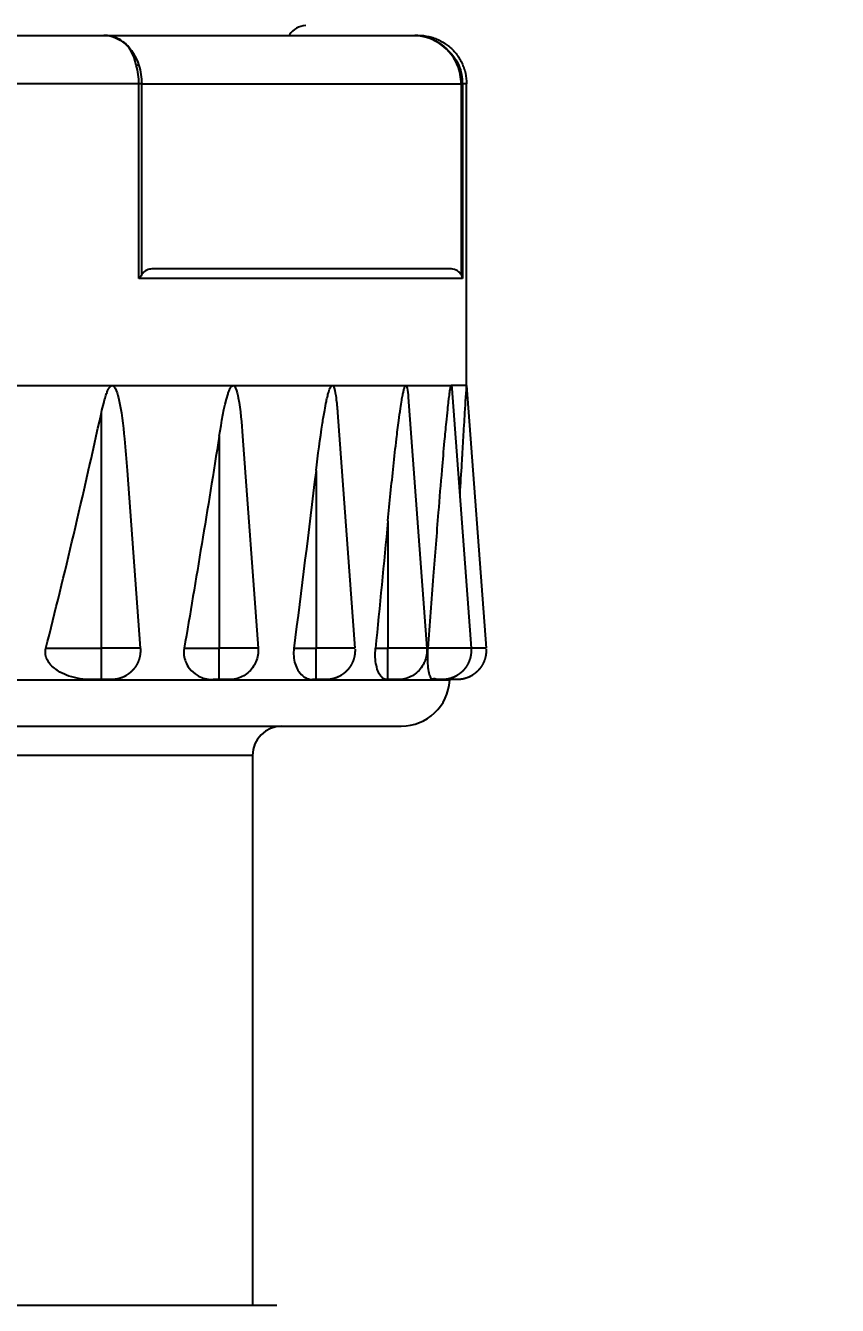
# Model space of a CAD drawing. Header units: millimetres. Extents: x -856 to 354, y -259 to 596.
# Drawn here: x -431.55 to -423.2, y 431.11 to 444.27 of the extents above; entities that cross this region are included whole.
import ezdxf

# ---------------------------------------------------------------- set-up
doc = ezdxf.new("R2010")
doc.units = ezdxf.units.MM
doc.linetypes.add('AI-Linetype-1', pattern=[8.946, 5.315, -1.594, 0.443, -1.594])
doc.layers.add('07 Dimension', color=4, linetype='Continuous', lineweight=15)
doc.layers.add('9', color=7, linetype='Continuous', lineweight=70, true_color=0x8f9faf)
doc.layers.add('Layer 1', color=7, linetype='Continuous', lineweight=70, true_color=0x9f8faf)
doc.styles.add('BIGFONT', font='ROMANS.SHX', dxfattribs={"bigfont": 'bigfont'})
doc.styles.get("Standard").update_dxf_attribs({"font": 'monotxt.shx', "height": 1.6, "bigfont": '@extfont2.shx'})
doc.dimstyles.new('ISO-25', dxfattribs={"dimscale": 0.5, "dimtxt": 3.2, "dimasz": 2.5, "dimexe": 1.25, "dimexo": 1, "dimgap": 1, "dimtad": 1, "dimdsep": 46, "dimtxsty": 'Standard', "dimblk": 'OPEN', "dimcen": 2.5, "dimclrd": 256, "dimclre": 256, "dimclrt": 256, "dimadec": 0, "dimazin": 0, "dimtfac": 1, "dimtmove": 0, "dimatfit": 3, "dimldrblk": 'OPEN', "dimfxl": 1, "dimlwd": -1, "dimarcsym": 0})

# ---------------------------------------------------------------- blocks, each defined once
blk = doc.blocks.new('_Open')
at = {"color": 0, "linetype": 'ByBlock', "lineweight": -2}
for p, q in [((-1, 0.1667), (0, 0)), ((-1, -0.1667), (0, 0)), ((0, 0), (-1, 0))]:
    blk.add_line(p, q, dxfattribs=at)
blk = doc.blocks.new('*D85')
at = {"layer": '07 Dimension', "linetype": 'AI-Linetype-1', "lineweight": -2, "ltscale": 0.15, "transparency": 16777216}
for p, q in [((-577.213, 384.288), (-577.213, 492.032)), ((-217.213, 384.288), (-217.213, 492.032))]:
    blk.add_line(p, q, dxfattribs=at)
at = {"layer": '07 Dimension', "ltscale": 0.15, "transparency": 16777216}
blk.add_line((-575.213, 491.407), (-219.213, 491.407), dxfattribs=at)
at = {"layer": 'Defpoints', "color": 0, "ltscale": 0.15, "transparency": 16777216}
for p in [(-217.213, 491.407), (-577.213, 383.788), (-217.213, 383.788)]:
    blk.add_point(p, dxfattribs=at)
at = {"layer": '07 Dimension', "ltscale": 0.15, "transparency": 16777216, "xscale": 2, "yscale": 2, "zscale": 2, "rotation": 180}
blk.add_blockref('_Open', (-577.213, 491.407), dxfattribs=at)
at = {"layer": '07 Dimension', "ltscale": 0.15, "transparency": 16777216, "xscale": 2, "yscale": 2, "zscale": 2}
blk.add_blockref('_Open', (-217.213, 491.407), dxfattribs=at)
at = {"layer": '07 Dimension', "ltscale": 0.15, "transparency": 16777216, "insert": (-397.213, 494.407), "char_height": 5, "attachment_point": 5, "style": 'BIGFONT'}
blk.add_mtext('360', dxfattribs=at)

msp = doc.modelspace()

# ---------------------------------------------------------------- linework, layer by layer
at = {"layer": '9', "lineweight": -3}
msp.add_line((-428.963, 431.113), (-441.463, 431.113), dxfattribs=at)
at = {"layer": 'Layer 1', "lineweight": -3}
for p, q in [((-431.994, 444.166), (-430.745, 444.166)), ((-430.745, 444.166), (-427.545, 444.166)), ((-427.513, 444.166), (-427.545, 444.166)), ((-430.382, 443.666), (-431.866, 443.666)), ((-430.354, 443.666), (-430.382, 443.666)), ((-430.382, 441.666), (-430.382, 443.666)), ((-430.354, 441.7), (-430.354, 443.666)), ((-430.354, 443.666), (-427.069, 443.666)), ((-427.069, 443.666), (-427.069, 441.707)), ((-427.069, 443.666), (-427.056, 443.666)), ((-427.056, 443.666), (-427.056, 441.666)), ((-427.013, 443.666), (-427.056, 443.666)), ((-427.013, 440.566), (-427.013, 443.666)), ((-427.186, 441.766), (-430.237, 441.766)), ((-427.056, 441.666), (-430.382, 441.666)), ((-432.075, 440.566), (-430.657, 440.566)), ((-430.657, 440.566), (-429.414, 440.566)), ((-429.414, 440.566), (-428.395, 440.566)), ((-428.395, 440.566), (-427.637, 440.566)), ((-427.637, 440.566), (-427.17, 440.566)), ((-427.013, 440.566), (-427.17, 440.566)), ((-427.164, 440.537), (-426.966, 437.866)), ((-427.013, 440.566), (-426.813, 437.866)), ((-427.613, 440.448), (-427.422, 437.866)), ((-430.768, 437.866), (-430.768, 440.29)), ((-428.34, 440.29), (-428.161, 437.866)), ((-429.556, 440.047), (-429.556, 437.866)), ((-429.317, 440.047), (-429.156, 437.866)), ((-430.503, 439.692), (-430.368, 437.866)), ((-428.561, 439.692), (-428.561, 437.866)), ((-427.822, 439.178), (-427.822, 437.866)), ((-431.339, 437.866), (-430.768, 437.866)), ((-430.368, 437.866), (-430.768, 437.866)), ((-430.768, 437.544), (-430.768, 437.866)), ((-429.917, 437.866), (-429.556, 437.866)), ((-429.156, 437.866), (-429.556, 437.866)), ((-429.556, 437.544), (-429.556, 437.866)), ((-428.789, 437.866), (-428.561, 437.866)), ((-428.161, 437.866), (-428.561, 437.866)), ((-428.561, 437.544), (-428.561, 437.866)), ((-427.95, 437.866), (-427.822, 437.866)), ((-427.422, 437.866), (-427.822, 437.866)), ((-427.822, 437.544), (-427.822, 437.866)), ((-426.966, 437.866), (-427.409, 437.866)), ((-426.813, 437.866), (-426.966, 437.866)), ((-427.186, 437.538), (-443.24, 437.538)), ((-430.768, 437.544), (-430.872, 437.544)), ((-430.667, 437.544), (-430.764, 437.544)), ((-429.556, 437.544), (-429.619, 437.544)), ((-429.455, 437.544), (-429.549, 437.544)), ((-428.561, 437.544), (-428.596, 437.544)), ((-428.46, 437.544), (-428.563, 437.544)), ((-427.822, 437.544), (-427.834, 437.544)), ((-427.821, 437.544), (-427.834, 437.544)), ((-427.721, 437.544), (-427.821, 437.544)), ((-427.266, 437.544), (-427.313, 437.544)), ((-427.186, 437.538), (-427.185, 437.553)), ((-427.112, 437.544), (-427.185, 437.544)), ((-442.74, 437.066), (-427.685, 437.066)), ((-429.213, 436.766), (-432.354, 436.766)), ((-429.213, 436.766), (-429.213, 431.113))]:
    msp.add_line(p, q, dxfattribs=at)
for centre, radius, start, end in [((-428.663, 444.066), 0.2, 91.1999, 148.7996), ((-427.685, 437.566), 0.5, 270, 356.7292), ((-428.913, 436.766), 0.3, 90, 179.9997)]:
    msp.add_arc(centre, radius, start, end, dxfattribs=at)
for centre, major_axis, ratio, start_param, end_param in [((-430.464, 443.819), (0.0954, 0.03), 0.260364, 0.497491, 0.884782), ((-435.213, 879.926), (0, 449.635), 0.047135, 3.32541, 3.352876)]:
    msp.add_ellipse(centre, major_axis=major_axis, ratio=ratio, start_param=start_param, end_param=end_param, dxfattribs=at)
at = {"layer": 'Layer 1', "lineweight": -3, "extrusion": (-9.14734e-32, -3.6825e-32, -1)}
msp.add_ellipse((-427.185, 443.819), major_axis=(-0.0928, -0.0373), ratio=0.119685, start_param=2.65897, end_param=3.046264, dxfattribs=at)
at = {"layer": 'Layer 1', "lineweight": -3, "extrusion": (-1.15995e-33, 5.16489e-18, -1)}
msp.add_ellipse((-435.213, 846.754), major_axis=(0, 424.045), ratio=0.047135, start_param=2.854647, end_param=2.873418, dxfattribs=at)
at = {"layer": 'Layer 1', "lineweight": -3, "extrusion": (2.43522e-33, -1.12061e-17, -1)}
msp.add_ellipse((-435.213, 806.334), major_axis=(0, 392.864), ratio=0.047135, start_param=2.774165, end_param=2.78733, dxfattribs=at)
at = {"layer": 'Layer 1', "lineweight": -3, "extrusion": (-6.04374e-35, 2.63204e-19, -1)}
msp.add_ellipse((-435.213, 760.219), major_axis=(0, 357.29), ratio=0.047135, start_param=2.687241, end_param=2.695682, dxfattribs=at)
at = {"layer": 'Layer 1', "lineweight": -3}
for points, degree, knots in [([(-430.41, 443.857), (-430.433, 443.975), (-430.491, 444.053), (-430.563, 444.114), (-430.64, 444.166), (-430.745, 444.166)], 3, [0, 0, 0, 0, 0.5, 0.5, 1, 1, 1, 1]), ([(-427.513, 444.166), (-427.475, 444.166), (-427.419, 444.16), (-427.347, 444.139), (-427.278, 444.11), (-427.198, 444.06), (-427.118, 443.981), (-427.068, 443.901), (-427.04, 443.832), (-427.019, 443.76), (-427.013, 443.704), (-427.013, 443.666)], 3, [-0.0000000555, -0.0000000555, -0.0000000555, -0.0000000555, 0.0001103439, 0.0001655436, 0.0002207433, 0.0003311427, 0.000441542, 0.0005519414, 0.0006071411, 0.0006623408, 0.0007727402, 0.0007727402, 0.0007727402, 0.0007727402]), ([(-430.237, 441.766), (-430.254, 441.766), (-430.271, 441.764), (-430.287, 441.759), (-430.304, 441.753), (-430.32, 441.745), (-430.335, 441.731), (-430.343, 441.724), (-430.35, 441.715), (-430.356, 441.704)], 3, [0, 0, 0, 0, 0.400247, 0.400247, 0.400247, 0.803747, 0.803747, 0.803747, 1, 1, 1, 1]), ([(-427.069, 441.707), (-427.075, 441.718), (-427.083, 441.726), (-427.091, 441.733), (-427.11, 441.751), (-427.132, 441.759), (-427.153, 441.763), (-427.164, 441.765), (-427.175, 441.766), (-427.186, 441.766)], 3, [0, 0, 0, 0, 0.206406, 0.206406, 0.206406, 0.734862, 0.734862, 0.734862, 1, 1, 1, 1]), ([(-430.768, 440.29), (-430.761, 440.323), (-430.753, 440.355), (-430.739, 440.409), (-430.733, 440.431), (-430.721, 440.467), (-430.716, 440.482), (-430.707, 440.506), (-430.702, 440.516), (-430.693, 440.535), (-430.687, 440.544), (-430.677, 440.556), (-430.674, 440.559), (-430.668, 440.563), (-430.665, 440.565), (-430.661, 440.566), (-430.659, 440.566), (-430.657, 440.566)], 3, [0, 0, 0, 0, 0.321483, 0.321483, 0.539477, 0.539477, 0.688382, 0.688382, 0.791257, 0.791257, 0.899849, 0.899849, 0.943132, 0.943132, 0.979319, 0.979319, 1, 1, 1, 1]), ([(-430.657, 440.566), (-430.654, 440.566), (-430.651, 440.566), (-430.649, 440.564), (-430.645, 440.563), (-430.642, 440.56), (-430.639, 440.558), (-430.634, 440.553), (-430.63, 440.546), (-430.626, 440.539), (-430.61, 440.51), (-430.601, 440.474), (-430.593, 440.44), (-430.56, 440.304), (-430.546, 440.162), (-430.531, 440.02), (-430.521, 439.911), (-430.511, 439.802), (-430.503, 439.692)], 3, [0, 0, 0, 0, 0.0036373, 0.0036373, 0.0036373, 0.0083749, 0.0083749, 0.0083749, 0.0172541, 0.0172541, 0.0172541, 0.056798, 0.056798, 0.056798, 0.2128714, 0.2128714, 0.2128714, 0.333327, 0.333327, 0.333327, 0.333327]), ([(-429.556, 440.047), (-429.532, 440.193), (-429.511, 440.342), (-429.466, 440.48), (-429.463, 440.492), (-429.459, 440.503), (-429.454, 440.514), (-429.45, 440.525), (-429.445, 440.536), (-429.439, 440.546), (-429.436, 440.55), (-429.434, 440.554), (-429.431, 440.557), (-429.427, 440.56), (-429.424, 440.563), (-429.42, 440.565), (-429.418, 440.566), (-429.416, 440.566), (-429.414, 440.566)], 3, [0, 0, 0, 0, 0.796103, 0.796103, 0.796103, 0.862635, 0.862635, 0.862635, 0.928599, 0.928599, 0.928599, 0.956494, 0.956494, 0.956494, 0.984956, 0.984956, 0.984956, 1, 1, 1, 1]), ([(-429.414, 440.566), (-429.412, 440.566), (-429.41, 440.566), (-429.407, 440.564), (-429.405, 440.563), (-429.402, 440.56), (-429.4, 440.558), (-429.395, 440.553), (-429.392, 440.546), (-429.389, 440.539), (-429.375, 440.51), (-429.368, 440.474), (-429.361, 440.44), (-429.337, 440.313), (-429.327, 440.18), (-429.317, 440.047)], 3, [0, 0, 0, 0, 0.0036373, 0.0036373, 0.0036373, 0.0083749, 0.0083749, 0.0083749, 0.0172541, 0.0172541, 0.0172541, 0.056798, 0.056798, 0.056798, 0.2029271, 0.2029271, 0.2029271, 0.2029271]), ([(-428.561, 439.692), (-428.541, 439.855), (-428.52, 440.018), (-428.495, 440.179), (-428.488, 440.224), (-428.48, 440.269), (-428.472, 440.313), (-428.467, 440.343), (-428.461, 440.373), (-428.455, 440.403), (-428.451, 440.423), (-428.446, 440.443), (-428.441, 440.463), (-428.438, 440.477), (-428.434, 440.49), (-428.43, 440.503), (-428.427, 440.512), (-428.424, 440.521), (-428.421, 440.529), (-428.418, 440.539), (-428.414, 440.547), (-428.409, 440.555), (-428.407, 440.558), (-428.405, 440.56), (-428.403, 440.562), (-428.401, 440.564), (-428.399, 440.565), (-428.397, 440.566), (-428.396, 440.566), (-428.395, 440.566), (-428.395, 440.566)], 3, [0, 0, 0, 0, 0.536142, 0.536142, 0.536142, 0.685682, 0.685682, 0.685682, 0.786684, 0.786684, 0.786684, 0.855258, 0.855258, 0.855258, 0.902189, 0.902189, 0.902189, 0.93471, 0.93471, 0.93471, 0.969509, 0.969509, 0.969509, 0.983413, 0.983413, 0.983413, 0.994921, 0.994921, 0.994921, 1, 1, 1, 1]), ([(-428.395, 440.566), (-428.393, 440.566), (-428.391, 440.566), (-428.389, 440.564), (-428.387, 440.563), (-428.385, 440.56), (-428.383, 440.558), (-428.38, 440.553), (-428.377, 440.546), (-428.375, 440.539), (-428.365, 440.51), (-428.36, 440.474), (-428.355, 440.44), (-428.349, 440.391), (-428.344, 440.341), (-428.34, 440.29)], 3, [0, 0, 0, 0, 0.0036373, 0.0036373, 0.0036373, 0.0083749, 0.0083749, 0.0083749, 0.0172541, 0.0172541, 0.0172541, 0.056798, 0.056798, 0.056798, 0.1132357, 0.1132357, 0.1132357, 0.1132357]), ([(-427.822, 439.178), (-427.804, 439.365), (-427.785, 439.552), (-427.765, 439.738), (-427.755, 439.831), (-427.745, 439.925), (-427.734, 440.018), (-427.726, 440.081), (-427.719, 440.144), (-427.711, 440.206), (-427.705, 440.248), (-427.699, 440.29), (-427.693, 440.331), (-427.689, 440.36), (-427.685, 440.388), (-427.68, 440.415), (-427.677, 440.434), (-427.673, 440.453), (-427.67, 440.471), (-427.667, 440.484), (-427.664, 440.496), (-427.661, 440.508), (-427.659, 440.52), (-427.656, 440.531), (-427.652, 440.541), (-427.651, 440.546), (-427.649, 440.55), (-427.647, 440.554), (-427.645, 440.558), (-427.643, 440.562), (-427.641, 440.564), (-427.64, 440.565), (-427.638, 440.566), (-427.637, 440.566)], 3, [0, 0, 0, 0, 0.392092, 0.392092, 0.392092, 0.589682, 0.589682, 0.589682, 0.722429, 0.722429, 0.722429, 0.811828, 0.811828, 0.811828, 0.872254, 0.872254, 0.872254, 0.913327, 0.913327, 0.913327, 0.941486, 0.941486, 0.941486, 0.967988, 0.967988, 0.967988, 0.979978, 0.979978, 0.979978, 0.992186, 0.992186, 0.992186, 1, 1, 1, 1]), ([(-427.637, 440.566), (-427.636, 440.566), (-427.634, 440.566), (-427.633, 440.564), (-427.632, 440.563), (-427.63, 440.56), (-427.629, 440.558), (-427.627, 440.553), (-427.625, 440.546), (-427.624, 440.539), (-427.618, 440.512), (-427.615, 440.48), (-427.613, 440.448)], 3, [0, 0, 0, 0, 0.00363731, 0.00363731, 0.00363731, 0.00837492, 0.00837492, 0.00837492, 0.01725414, 0.01725414, 0.01725414, 0.05371256, 0.05371256, 0.05371256, 0.05371256]), ([(-427.409, 437.866), (-427.39, 438.113), (-427.371, 438.36), (-427.352, 438.607), (-427.335, 438.826), (-427.318, 439.044), (-427.301, 439.263), (-427.289, 439.409), (-427.277, 439.555), (-427.264, 439.701), (-427.256, 439.799), (-427.248, 439.896), (-427.239, 439.994), (-427.233, 440.059), (-427.227, 440.124), (-427.221, 440.19), (-427.216, 440.233), (-427.212, 440.277), (-427.207, 440.32), (-427.204, 440.35), (-427.201, 440.379), (-427.198, 440.408), (-427.195, 440.428), (-427.193, 440.447), (-427.19, 440.466), (-427.189, 440.479), (-427.187, 440.492), (-427.185, 440.505), (-427.183, 440.517), (-427.181, 440.528), (-427.179, 440.538), (-427.178, 440.544), (-427.177, 440.55), (-427.176, 440.555), (-427.175, 440.558), (-427.174, 440.561), (-427.173, 440.563), (-427.172, 440.564), (-427.172, 440.565), (-427.171, 440.566), (-427.171, 440.566), (-427.17, 440.566), (-427.17, 440.566)], 3, [0, 0, 0, 0, 0.270079, 0.270079, 0.270079, 0.509264, 0.509264, 0.509264, 0.669518, 0.669518, 0.669518, 0.776996, 0.776996, 0.776996, 0.849189, 0.849189, 0.849189, 0.897792, 0.897792, 0.897792, 0.930629, 0.930629, 0.930629, 0.952933, 0.952933, 0.952933, 0.968208, 0.968208, 0.968208, 0.982094, 0.982094, 0.982094, 0.989984, 0.989984, 0.989984, 0.994983, 0.994983, 0.994983, 0.998655, 0.998655, 0.998655, 1, 1, 1, 1]), ([(-427.17, 440.566), (-427.168, 440.565), (-427.167, 440.56), (-427.166, 440.554), (-427.165, 440.55), (-427.165, 440.545), (-427.164, 440.54), (-427.164, 440.537)], 3, [0, 0, 0, 0, 0.00518155, 0.00777233, 0.0103631, 0.01295388, 0.01813543, 0.01813543, 0.01813543, 0.01813543]), ([(-427.08, 439.45), (-427.074, 439.557), (-427.064, 439.716), (-427.051, 439.929), (-427.042, 440.088), (-427.029, 440.301), (-427.019, 440.46), (-427.013, 440.566)], 3, [0.5778808, 0.5778808, 0.5778808, 0.5778808, 0.6984863, 0.758789, 0.8190918, 0.8793945, 1, 1, 1, 1]), ([(-430.872, 437.544), (-430.949, 437.544), (-431.028, 437.556), (-431.102, 437.581), (-431.134, 437.592), (-431.165, 437.606), (-431.195, 437.622), (-431.234, 437.644), (-431.273, 437.673), (-431.302, 437.71), (-431.313, 437.724), (-431.323, 437.74), (-431.33, 437.758), (-431.338, 437.775), (-431.343, 437.794), (-431.344, 437.814), (-431.345, 437.831), (-431.343, 437.849), (-431.339, 437.866)], 3, [0.0391983, 0.0391983, 0.0391983, 0.0391983, 0.4102808, 0.4102808, 0.4102808, 0.566097, 0.566097, 0.566097, 0.7728319, 0.7728319, 0.7728319, 0.8506717, 0.8506717, 0.8506717, 0.9296391, 0.9296391, 0.9296391, 1, 1, 1, 1]), ([(-430.368, 437.866), (-430.366, 437.843), (-430.367, 437.819), (-430.37, 437.795), (-430.375, 437.772), (-430.385, 437.741), (-430.389, 437.732), (-430.392, 437.724), (-430.402, 437.702), (-430.414, 437.682), (-430.422, 437.67), (-430.431, 437.658), (-430.442, 437.646), (-430.443, 437.644), (-430.445, 437.643), (-430.457, 437.629), (-430.471, 437.617), (-430.483, 437.606), (-430.501, 437.594), (-430.519, 437.583), (-430.524, 437.58), (-430.528, 437.578), (-430.546, 437.569), (-430.559, 437.564), (-430.572, 437.559), (-430.586, 437.555), (-430.607, 437.55), (-430.614, 437.549), (-430.62, 437.548), (-430.627, 437.547), (-430.637, 437.546), (-430.641, 437.545), (-430.644, 437.545), (-430.647, 437.545), (-430.654, 437.544), (-430.657, 437.544), (-430.661, 437.544), (-430.664, 437.544), (-430.667, 437.544)], 5, [0, 0, 0, 0, 0, 0, 0.0001185157, 0.0001185157, 0.0001185157, 0.0001185157, 0.0001648869, 0.0001648869, 0.0001648869, 0.0002376067, 0.0002376067, 0.0002376067, 0.0002376067, 0.0002473304, 0.0002473304, 0.0002473304, 0.0003297738, 0.0003297738, 0.0003297738, 0.0003551603, 0.0003551603, 0.0003551603, 0.0003551603, 0.0004268575, 0.0004268575, 0.0004268575, 0.0004268575, 0.0004613275, 0.0004613275, 0.0004613275, 0.0004613275, 0.0004781385, 0.0004781385, 0.0004781385, 0.0004781385, 0.0004946607, 0.0004946607, 0.0004946607, 0.0004946607, 0.0004946607, 0.0004946607]), ([(-429.917, 437.866), (-429.921, 437.843), (-429.922, 437.819), (-429.919, 437.795), (-429.917, 437.772), (-429.911, 437.75), (-429.903, 437.729), (-429.893, 437.703), (-429.879, 437.679), (-429.863, 437.659), (-429.84, 437.63), (-429.813, 437.607), (-429.784, 437.59), (-429.744, 437.565), (-429.699, 437.551), (-429.655, 437.546), (-429.643, 437.545), (-429.631, 437.544), (-429.619, 437.544)], 3, [0, 0, 0, 0, 0.1164257, 0.1164257, 0.1164257, 0.2324881, 0.2324881, 0.2324881, 0.3816381, 0.3816381, 0.3816381, 0.5955327, 0.5955327, 0.5955327, 0.8998745, 0.8998745, 0.8998745, 0.9820822, 0.9820822, 0.9820822, 0.9820822]), ([(-428.789, 437.866), (-428.792, 437.839), (-428.793, 437.811), (-428.791, 437.784), (-428.789, 437.757), (-428.784, 437.731), (-428.776, 437.707), (-428.769, 437.683), (-428.759, 437.661), (-428.747, 437.642), (-428.734, 437.62), (-428.718, 437.601), (-428.702, 437.587), (-428.682, 437.569), (-428.661, 437.557), (-428.639, 437.551), (-428.625, 437.546), (-428.611, 437.544), (-428.596, 437.544)], 3, [0, 0, 0, 0, 0.1520376, 0.1520376, 0.1520376, 0.3037762, 0.3037762, 0.3037762, 0.4593177, 0.4593177, 0.4593177, 0.6391195, 0.6391195, 0.6391195, 0.8545856, 0.8545856, 0.8545856, 0.9938522, 0.9938522, 0.9938522, 0.9938522]), ([(-428.16, 437.857), (-428.16, 437.838), (-428.16, 437.818), (-428.163, 437.799), (-428.167, 437.778), (-428.173, 437.757), (-428.174, 437.754), (-428.175, 437.752), (-428.181, 437.734), (-428.187, 437.718), (-428.195, 437.703), (-428.207, 437.682), (-428.221, 437.663), (-428.225, 437.658), (-428.229, 437.652), (-428.236, 437.645), (-428.237, 437.643), (-428.239, 437.641), (-428.248, 437.632), (-428.257, 437.623), (-428.264, 437.617), (-428.28, 437.603), (-428.297, 437.592), (-428.306, 437.586), (-428.316, 437.581), (-428.333, 437.572), (-428.341, 437.569), (-428.349, 437.565), (-428.362, 437.56), (-428.376, 437.556), (-428.382, 437.554), (-428.387, 437.553), (-428.406, 437.549), (-428.419, 437.546), (-428.433, 437.545), (-428.447, 437.544), (-428.46, 437.544)], 5, [0.0000090843, 0.0000090843, 0.0000090843, 0.0000090843, 0.0000090843, 0.0000090843, 0.0001062104, 0.0001062104, 0.0001062104, 0.0001185157, 0.0001185157, 0.0001185157, 0.0001185157, 0.0002033365, 0.0002033365, 0.0002033365, 0.0002376067, 0.0002376067, 0.0002376067, 0.0002376067, 0.0002518996, 0.0002518996, 0.0002518996, 0.0003004627, 0.0003004627, 0.0003004627, 0.0003551603, 0.0003551603, 0.0003551603, 0.0003551603, 0.0003975888, 0.0003975888, 0.0003975888, 0.0004268579, 0.0004268579, 0.0004268579, 0.0004268579, 0.0004947149, 0.0004947149, 0.0004947149, 0.0004947149, 0.0004947149, 0.0004947149]), ([(-427.834, 437.544), (-427.848, 437.544), (-427.862, 437.549), (-427.876, 437.56), (-427.888, 437.57), (-427.9, 437.586), (-427.911, 437.605), (-427.921, 437.623), (-427.93, 437.646), (-427.936, 437.671), (-427.943, 437.695), (-427.948, 437.722), (-427.95, 437.751), (-427.953, 437.781), (-427.953, 437.813), (-427.951, 437.844), (-427.951, 437.851), (-427.95, 437.859), (-427.95, 437.866)], 3, [0.00085, 0.00085, 0.00085, 0.00085, 0.2089246, 0.2089246, 0.2089246, 0.4092523, 0.4092523, 0.4092523, 0.5941047, 0.5941047, 0.5941047, 0.7721898, 0.7721898, 0.7721898, 0.9562198, 0.9562198, 0.9562198, 1, 1, 1, 1]), ([(-427.315, 437.546), (-427.317, 437.544), (-427.32, 437.544), (-427.322, 437.544), (-427.328, 437.545), (-427.333, 437.553), (-427.339, 437.553), (-427.351, 437.553), (-427.364, 437.539), (-427.376, 437.555), (-427.382, 437.563), (-427.388, 437.578), (-427.394, 437.597), (-427.399, 437.616), (-427.403, 437.64), (-427.407, 437.667), (-427.41, 437.694), (-427.412, 437.725), (-427.412, 437.757), (-427.413, 437.792), (-427.412, 437.83), (-427.409, 437.866)], 3, [0.3940114, 0.3940114, 0.3940114, 0.3940114, 0.4298146, 0.4298146, 0.4298146, 0.5068043, 0.5068043, 0.5068043, 0.6576968, 0.6576968, 0.6576968, 0.7412421, 0.7412421, 0.7412421, 0.8248199, 0.8248199, 0.8248199, 0.9080459, 0.9080459, 0.9080459, 1, 1, 1, 1]), ([(-426.966, 437.866), (-426.965, 437.846), (-426.965, 437.827), (-426.967, 437.807), (-426.971, 437.784), (-426.977, 437.761), (-426.978, 437.757), (-426.98, 437.753), (-426.986, 437.735), (-426.992, 437.72), (-426.999, 437.706), (-427.01, 437.685), (-427.024, 437.666), (-427.029, 437.659), (-427.034, 437.653), (-427.04, 437.646), (-427.042, 437.644), (-427.043, 437.643), (-427.051, 437.634), (-427.059, 437.626), (-427.067, 437.619), (-427.083, 437.605), (-427.101, 437.593), (-427.111, 437.587), (-427.121, 437.581), (-427.138, 437.572), (-427.146, 437.569), (-427.153, 437.566), (-427.167, 437.561), (-427.18, 437.556), (-427.186, 437.555), (-427.192, 437.553), (-427.212, 437.549), (-427.225, 437.546), (-427.238, 437.545), (-427.252, 437.544), (-427.266, 437.544)], 5, [0, 0, 0, 0, 0, 0, 0.000098943, 0.000098943, 0.000098943, 0.0001185157, 0.0001185157, 0.0001185157, 0.0001185157, 0.000197886, 0.000197886, 0.000197886, 0.0002376067, 0.0002376067, 0.0002376067, 0.0002376067, 0.0002473574, 0.0002473574, 0.0002473574, 0.0002968289, 0.0002968289, 0.0002968289, 0.0003551603, 0.0003551603, 0.0003551603, 0.0003551603, 0.0003957719, 0.0003957719, 0.0003957719, 0.0004268583, 0.0004268583, 0.0004268583, 0.0004268583, 0.0004947149, 0.0004947149, 0.0004947149, 0.0004947149, 0.0004947149, 0.0004947149]), ([(-426.812, 437.856), (-426.811, 437.835), (-426.812, 437.813), (-426.815, 437.792), (-426.82, 437.77), (-426.835, 437.727), (-426.844, 437.705), (-426.856, 437.685), (-426.87, 437.665), (-426.888, 437.645), (-426.89, 437.642), (-426.892, 437.64), (-426.908, 437.623), (-426.926, 437.608), (-426.942, 437.596), (-426.959, 437.585), (-426.99, 437.569), (-427.003, 437.564), (-427.017, 437.559), (-427.031, 437.555), (-427.051, 437.55), (-427.058, 437.549), (-427.065, 437.548), (-427.072, 437.547), (-427.082, 437.546), (-427.085, 437.545), (-427.089, 437.545), (-427.094, 437.545), (-427.099, 437.544), (-427.1, 437.544), (-427.102, 437.544), (-427.106, 437.544), (-427.108, 437.544), (-427.11, 437.544), (-427.111, 437.544), (-427.112, 437.544)], 5, [0.0000097937, 0.0000097937, 0.0000097937, 0.0000097937, 0.0000097937, 0.0000097937, 0.0001185157, 0.0001185157, 0.0001185157, 0.0001185157, 0.0002376067, 0.0002376067, 0.0002376067, 0.0002376067, 0.0002537202, 0.0002537202, 0.0002537202, 0.0003551603, 0.0003551603, 0.0003551603, 0.0003551603, 0.0004268583, 0.0004268583, 0.0004268583, 0.0004268583, 0.0004613286, 0.0004613286, 0.0004613286, 0.0004613286, 0.0004781398, 0.0004781398, 0.0004781398, 0.0004864314, 0.0004864314, 0.0004864314, 0.0004864314, 0.0004976467, 0.0004976467, 0.0004976467, 0.0004976467, 0.0004976467, 0.0004976467]), ([(-427.185, 437.553), (-427.185, 437.553), (-427.186, 437.539), (-427.187, 437.555), (-427.187, 437.555), (-427.187, 437.555), (-427.187, 437.555)], 3, [0.5069471, 0.5069471, 0.5069471, 0.5069471, 0.6576968, 0.6576968, 0.6576968, 0.6585107, 0.6585107, 0.6585107, 0.6585107])]:
    msp.add_open_spline(points, degree=degree, knots=knots, dxfattribs=at)
for points in [[(-430.745, 444.166), (-430.588, 444.166), (-430.436, 444.039), (-430.384, 443.857)], [(-430.476, 444.032), (-430.49, 444.05), (-430.52, 444.083), (-430.573, 444.12), (-430.629, 444.147), (-430.668, 444.158), (-430.688, 444.161)], [(-427.545, 444.166), (-427.353, 444.166), (-427.159, 444.014), (-427.093, 443.857)], [(-427.105, 443.857), (-427.201, 444.072), (-427.399, 444.166), (-427.545, 444.166)], [(-430.382, 443.666), (-430.382, 443.73), (-430.391, 443.796), (-430.41, 443.857)], [(-430.384, 443.857), (-430.364, 443.796), (-430.354, 443.731), (-430.354, 443.666)], [(-427.069, 443.666), (-427.069, 443.731), (-427.081, 443.796), (-427.105, 443.857)], [(-427.093, 443.857), (-427.069, 443.796), (-427.056, 443.73), (-427.056, 443.666)], [(-430.356, 441.704), (-430.361, 441.689), (-430.371, 441.677), (-430.382, 441.666)], [(-427.069, 441.707), (-427.062, 441.693), (-427.058, 441.68), (-427.056, 441.666)], [(-429.156, 437.866), (-429.154, 437.843), (-429.156, 437.795), (-429.176, 437.727), (-429.211, 437.665), (-429.259, 437.613), (-429.318, 437.574), (-429.384, 437.55), (-429.431, 437.544), (-429.455, 437.544)], [(-427.422, 437.866), (-427.42, 437.843), (-427.422, 437.795), (-427.441, 437.727), (-427.476, 437.665), (-427.525, 437.613), (-427.584, 437.574), (-427.65, 437.55), (-427.697, 437.544), (-427.721, 437.544)]]:
    msp.add_open_spline(points, degree=3, dxfattribs=at)

# ---------------------------------------------------------------- dimensions: what is measured, and where the dimension line sits
at = {"layer": '07 Dimension', "ltscale": 0.15}
dim = msp.add_linear_dim(base=(-217.213, 491.407), p1=(-577.213, 383.788), p2=(-217.213, 383.788), dimstyle='ISO-25', override={"dimtxt": 10, "dimasz": 4, "dimdec": 1, "dimtxsty": 'BIGFONT'}, dxfattribs=at)
dim.commit()
dim.dimension.update_dxf_attribs({"geometry": '*D85', "text_midpoint": (-397.213, 494.407)})

doc.saveas('drawing.dxf')
